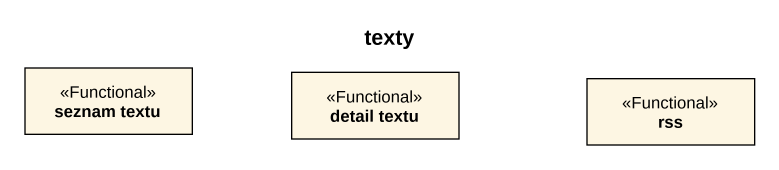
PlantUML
@startuml
title texty
hide circle
hide empty members
class "seznam textu" as seznam_textu <<Functional>>
class "detail textu" as detail_textu <<Functional>>
class rss <<Functional>>
@enduml
